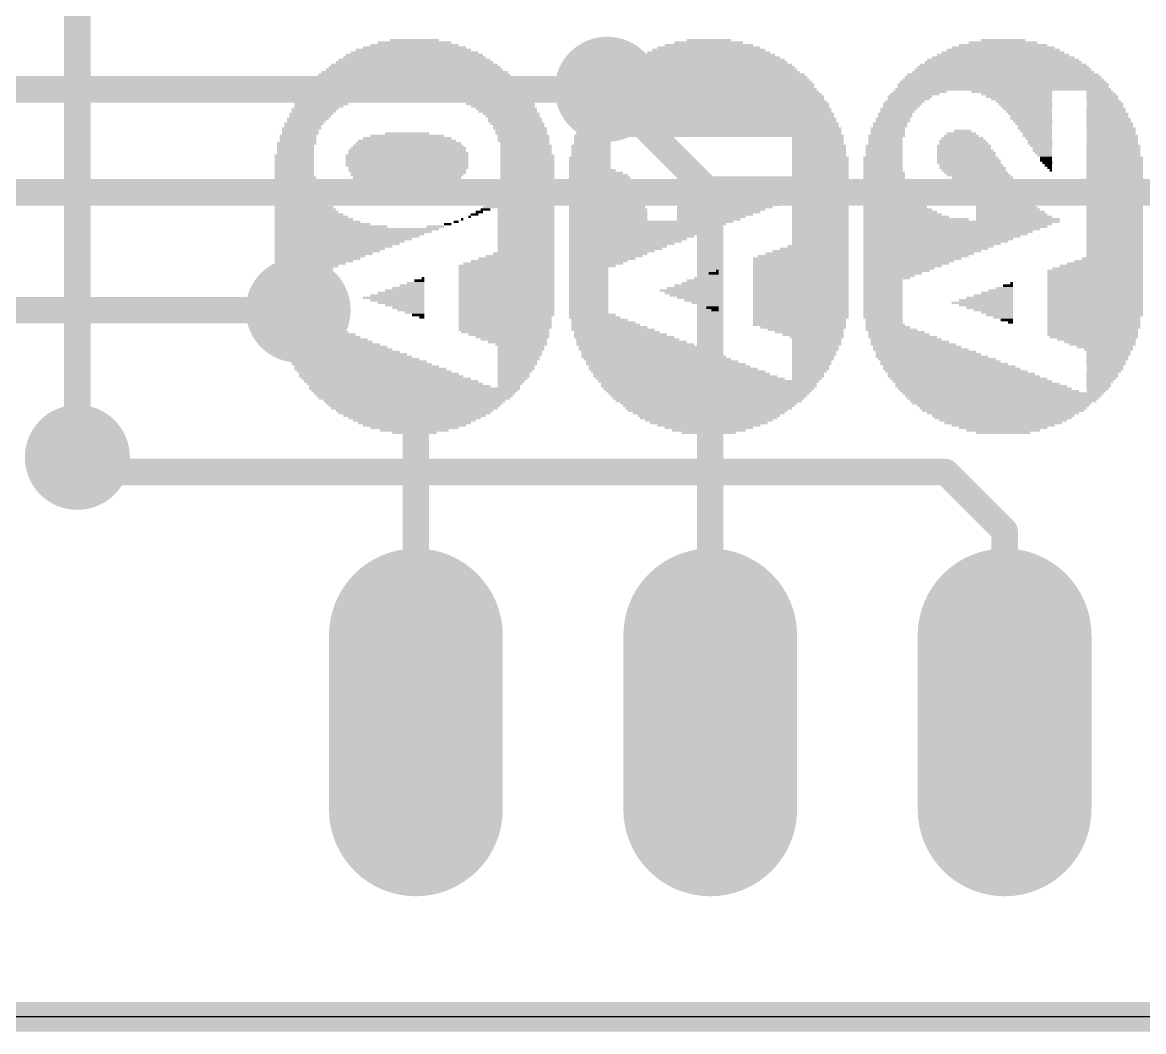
# Model space of a CAD drawing. Extents: x -17.8 to 79, y -18.3 to 67.8.
# Drawn here: x 47.4 to 57.08, y -0.13 to 8.58 of the extents above; entities that cross this region are included whole.
import ezdxf

# ---------------------------------------------------------------- set-up
doc = ezdxf.new("R2010")
doc.units = 0
for name, color, linetype in [('1', 12, 'CONTINUOUS'), ('16', 5, 'CONTINUOUS'), ('17', 110, 'CONTINUOUS'), ('18', 3, 'CONTINUOUS'), ('20', 53, 'CONTINUOUS'), ('200', 4, 'CONTINUOUS')]:
    doc.layers.add(name, color=color, linetype=linetype)

# ---------------------------------------------------------------- blocks, each defined once
blk = doc.blocks.new('LONGP100')
at = {"const_width": 1}
blk.add_lwpolyline([(-0.5, 0), (0.5, 0)], dxfattribs=at)
at = {"const_width": 0.5}
for points in [[(-0.5, 0.25, 1), (-0.5, -0.25)], [(0.5, -0.25, 1), (0.5, 0.25)]]:
    blk.add_lwpolyline(points, format="xyb", dxfattribs=at)
blk = doc.blocks.new('RECT')
blk.add_solid([(-0.5, -0.5), (0.5, -0.5), (-0.5, 0.5), (0.5, 0.5)])
blk = doc.blocks.new('ROUNDV')
at = {"const_width": 0.5}
blk.add_lwpolyline([(0, -0.25, 1), (0, 0.25, 1), (0, -0.25)], format="xyb", dxfattribs=at)

msp = doc.modelspace()

# ---------------------------------------------------------------- linework, layer by layer
at = {"layer": '1'}
for points, const_width in [([(47.879, 24.003), (47.879, 4.826)], 0.2286), ([(52.451, 8.001), (53.34, 7.112)], 0.2286), ([(53.34, 7.112), (53.34, 2.54)], 0.2286), ([(49.784, 6.096), (50.8, 5.08)], 0.2286), ([(50.8, 5.08), (50.8, 2.54)], 0.2286), ([(68.58, 0), (0, 0)], 0.254)]:
    msp.add_lwpolyline(points, dxfattribs=dict(at, const_width=const_width))
at = {"layer": '1', "const_width": 0.1143}
for points in [[(52.4914, 8.0414, 1), (52.4106, 7.9606)], [(53.3972, 7.112, 1), (53.2829, 7.112)], [(53.2996, 7.0716, 1), (53.3804, 7.1524)], [(49.8244, 6.1364, 1), (49.7436, 6.0556)], [(50.8572, 5.08, 1), (50.7429, 5.08)], [(50.7596, 5.0396, 1), (50.8404, 5.1204)], [(47.8219, 4.826, 1), (47.9362, 4.826)], [(50.7429, 2.54, 1), (50.8572, 2.54)], [(53.2829, 2.54, 1), (53.3972, 2.54)]]:
    msp.add_lwpolyline(points, format="xyb", dxfattribs=at)
at = {"layer": '16'}
for points, const_width in [([(46.736, 8.001), (52.451, 8.001)], 0.2286), ([(45.085, 7.112), (59.563, 7.112)], 0.2286), ([(41.275, 6.096), (49.784, 6.096)], 0.2286), ([(47.879, 4.826), (48.006, 4.699)], 0.2286), ([(48.006, 4.699), (55.372, 4.699)], 0.2286), ([(55.372, 4.699), (55.88, 4.191)], 0.2286), ([(55.88, 4.191), (55.88, 2.54)], 0.2286), ([(68.58, 0), (0, 0)], 0.254)]:
    msp.add_lwpolyline(points, dxfattribs=dict(at, const_width=const_width))
at = {"layer": '16', "const_width": 0.1143}
for points in [[(52.451, 7.9439, 1), (52.451, 8.0582)], [(49.784, 6.0389, 1), (49.784, 6.1532)], [(47.9194, 4.8664, 1), (47.8386, 4.7856)], [(48.006, 4.7561, 1), (48.006, 4.6418)], [(47.9656, 4.6586, 1), (48.0464, 4.7394)], [(55.4124, 4.7394, 1), (55.3316, 4.6586)], [(55.372, 4.6418, 1), (55.372, 4.7561)], [(55.9372, 4.191, 1), (55.8229, 4.191)], [(55.8396, 4.1506, 1), (55.9204, 4.2314)], [(55.8229, 2.54, 1), (55.9372, 2.54)]]:
    msp.add_lwpolyline(points, format="xyb", dxfattribs=at)
at = {"layer": '20'}
msp.add_line((65.04, 0), (1, 0), dxfattribs=at)

# ---------------------------------------------------------------- block references
at = {"layer": '17', "xscale": 1.5, "yscale": 1.5, "rotation": 90}
for p in [(50.8, 2.54), (50.8, 2.54), (53.34, 2.54), (53.34, 2.54), (55.88, 2.54), (55.88, 2.54)]:
    msp.add_blockref('LONGP100', p, dxfattribs=at)
at = {"layer": '18', "xscale": 0.9064, "yscale": 0.9064}
for p in [(52.451, 8.001), (52.451, 8.001), (49.784, 6.096), (49.784, 6.096), (47.879, 4.826), (47.879, 4.826)]:
    msp.add_blockref('ROUNDV', p, dxfattribs=at)
at = {"layer": '200', "yscale": 0.0212}
for p, xscale in [((50.7874, 8.424), 0.4233), ((53.3273, 8.424), 0.381), ((55.8672, 8.424), 0.381), ((50.7874, 8.3182), 1.1006), ((50.7768, 8.3393), 0.9948), ((50.7874, 8.3605), 0.889), ((50.7874, 8.3817), 0.762), ((50.7874, 8.4028), 0.635), ((53.3273, 8.3182), 1.0583), ((53.3273, 8.3393), 0.9736), ((53.3273, 8.3605), 0.889), ((53.3273, 8.3817), 0.762), ((53.3273, 8.4028), 0.5926), ((55.8672, 8.3182), 1.0583), ((55.8672, 8.3393), 0.9736), ((55.8672, 8.3605), 0.889), ((55.8672, 8.3817), 0.762), ((55.8672, 8.4028), 0.5926), ((50.7874, 8.2335), 1.3546), ((50.7874, 8.2547), 1.3123), ((50.7874, 8.2758), 1.2276), ((50.7874, 8.297), 1.1853), ((53.3273, 8.2335), 1.3546), ((53.3273, 8.2547), 1.3123), ((53.3273, 8.2758), 1.2276), ((53.3273, 8.297), 1.143), ((55.8672, 8.2335), 1.3546), ((55.8672, 8.2547), 1.3123), ((55.8672, 8.2758), 1.2276), ((55.8672, 8.297), 1.143), ((50.7874, 8.1277), 1.6509), ((50.7874, 8.1488), 1.6086), ((50.7874, 8.17), 1.5239), ((50.7874, 8.1912), 1.4816), ((50.7874, 8.2123), 1.4393), ((53.3273, 8.1277), 1.6509), ((53.3273, 8.1488), 1.5663), ((53.3273, 8.17), 1.5239), ((53.3273, 8.1912), 1.4816), ((53.3273, 8.2123), 1.4393), ((55.8672, 8.1277), 1.6509), ((55.8672, 8.1488), 1.5663), ((55.8672, 8.17), 1.5239), ((55.8672, 8.1912), 1.4816), ((55.8672, 8.2123), 1.4393), ((50.7874, 8.0218), 1.8626), ((50.7874, 8.043), 1.8203), ((50.7874, 8.0642), 1.7779), ((50.7874, 8.0853), 1.7356), ((50.7874, 8.1065), 1.6933), ((53.3273, 8.043), 1.8203), ((53.3273, 8.0218), 1.8203), ((53.3273, 8.0642), 1.7779), ((53.3273, 8.0853), 1.7356), ((53.3273, 8.1065), 1.6933), ((55.8672, 8.043), 1.8203), ((55.8672, 8.0218), 1.8203), ((55.8672, 8.0642), 1.7779), ((55.8672, 8.0853), 1.7356), ((55.8672, 8.1065), 1.6933), ((50.1101, 7.9372), 0.635), ((50.2053, 7.9583), 0.7831), ((50.7874, 7.9795), 1.9049), ((50.7874, 8.0007), 1.8626), ((51.306, 7.9583), 0.9101), ((51.4012, 7.9372), 0.762), ((53.3273, 7.9372), 1.9896), ((53.3273, 7.9583), 1.9473), ((53.3273, 7.9795), 1.9049), ((53.3273, 8.0007), 1.8626), ((55.0629, 7.9372), 0.381), ((55.1052, 7.9583), 0.4233), ((55.1475, 7.9795), 0.4657), ((55.8672, 8.0007), 1.8626), ((55.9413, 7.9795), 0.6985), ((55.9836, 7.9583), 0.6138), ((56.0048, 7.9372), 0.5715), ((56.7032, 7.9795), 0.2328), ((56.7138, 7.9583), 0.254), ((56.7244, 7.9372), 0.2752), ((49.9302, 7.8314), 0.4022), ((49.9831, 7.8737), 0.4657), ((49.9619, 7.8525), 0.4233), ((50.0254, 7.8949), 0.508), ((50.0677, 7.916), 0.5503), ((51.4541, 7.916), 0.6561), ((51.4964, 7.8949), 0.6138), ((51.5282, 7.8737), 0.5926), ((51.5494, 7.8525), 0.5503), ((51.5811, 7.8314), 0.5291), ((53.3273, 7.8314), 2.1166), ((53.3273, 7.8737), 2.0743), ((53.3273, 7.8525), 2.0743), ((53.3273, 7.8949), 2.0319), ((53.3273, 7.916), 1.9896), ((54.9676, 7.8314), 0.3175), ((54.9994, 7.8737), 0.3387), ((54.9888, 7.8525), 0.3175), ((55.0206, 7.8949), 0.3387), ((55.0523, 7.916), 0.3598), ((56.0259, 7.916), 0.5291), ((56.0471, 7.8949), 0.4868), ((56.0577, 7.8737), 0.4657), ((56.0683, 7.8525), 0.4445), ((56.0788, 7.8314), 0.4233), ((56.7244, 7.916), 0.2752), ((56.735, 7.8949), 0.2963), ((56.7561, 7.8314), 0.3387), ((56.7456, 7.8737), 0.3175), ((56.7456, 7.8525), 0.3175), ((49.8667, 7.7467), 0.3598), ((49.8984, 7.789), 0.381), ((49.8878, 7.7679), 0.3598), ((49.9196, 7.8102), 0.381), ((51.5917, 7.8102), 0.508), ((51.6234, 7.789), 0.4868), ((51.634, 7.7679), 0.4657), ((51.6552, 7.7467), 0.4656), ((53.3273, 7.7467), 2.2012), ((53.3273, 7.789), 2.1589), ((53.3273, 7.7679), 2.1589), ((53.3273, 7.8102), 2.1166), ((54.9147, 7.7467), 0.2963), ((54.9359, 7.789), 0.2963), ((54.9359, 7.7679), 0.2963), ((54.9571, 7.8102), 0.2963), ((56.0894, 7.8102), 0.4022), ((56.1, 7.789), 0.381), ((56.1106, 7.7679), 0.3598), ((56.1106, 7.7467), 0.3598), ((56.7561, 7.8102), 0.3387), ((56.7667, 7.789), 0.3598), ((56.7667, 7.7679), 0.3598), ((56.7773, 7.7467), 0.381), ((49.8138, 7.662), 0.3387), ((49.8032, 7.6409), 0.3175), ((49.8349, 7.7044), 0.3387), ((49.8243, 7.6832), 0.3175), ((49.8561, 7.7255), 0.3387), ((51.6552, 7.7255), 0.4656), ((51.6763, 7.7044), 0.4657), ((51.6869, 7.6832), 0.4445), ((51.6975, 7.662), 0.4657), ((51.7081, 7.6409), 0.4445), ((53.3273, 7.662), 2.2859), ((53.3273, 7.6409), 2.2859), ((53.3273, 7.7044), 2.2436), ((53.3273, 7.6832), 2.2436), ((53.3273, 7.7255), 2.2012), ((54.8724, 7.662), 0.2963), ((54.8724, 7.6409), 0.2963), ((54.8936, 7.7044), 0.2963), ((54.8936, 7.6832), 0.2963), ((54.9147, 7.7255), 0.2963), ((55.5179, 7.6409), 0.1482), ((56.1212, 7.7255), 0.3387), ((56.1318, 7.7044), 0.3175), ((56.1423, 7.6832), 0.2963), ((56.1423, 7.662), 0.2963), ((56.1529, 7.6409), 0.2752), ((56.7773, 7.7255), 0.381), ((56.7879, 7.7044), 0.4022), ((56.7879, 7.6832), 0.4022), ((56.7985, 7.662), 0.4233), ((56.7985, 7.6409), 0.4233), ((49.782, 7.5985), 0.3175), ((49.782, 7.5774), 0.3175), ((49.782, 7.5562), 0.3175), ((49.8032, 7.6197), 0.3175), ((50.7239, 7.5562), 0.8466), ((50.7239, 7.5774), 0.762), ((50.7239, 7.5985), 0.635), ((50.7239, 7.6197), 0.381), ((51.7081, 7.6197), 0.4445), ((51.7293, 7.5985), 0.4445), ((51.7293, 7.5774), 0.4445), ((51.7293, 7.5562), 0.4445), ((53.3273, 7.5985), 2.3282), ((52.3219, 7.5774), 0.3175), ((52.3219, 7.5562), 0.3175), ((53.3273, 7.6197), 2.2859), ((54.2692, 7.5774), 0.4445), ((54.2692, 7.5562), 0.4445), ((54.8512, 7.5774), 0.2963), ((54.8512, 7.5562), 0.2963), ((54.8618, 7.5985), 0.3175), ((54.8724, 7.6197), 0.2963), ((55.5179, 7.5562), 0.4022), ((55.5179, 7.5774), 0.3598), ((55.5074, 7.5985), 0.2963), ((55.5074, 7.6197), 0.254), ((56.1635, 7.6197), 0.254), ((56.1635, 7.5985), 0.254), ((56.1741, 7.5774), 0.2328), ((56.1847, 7.5562), 0.2117), ((56.7985, 7.6197), 0.4233), ((56.8091, 7.5985), 0.4445), ((56.8091, 7.5774), 0.4445), ((56.8091, 7.5562), 0.4445), ((49.7714, 7.535), 0.3387), ((49.7608, 7.5139), 0.3175), ((49.7608, 7.4927), 0.3175), ((49.7608, 7.4715), 0.3175), ((49.7608, 7.4504), 0.3175), ((50.7239, 7.4715), 1.016), ((50.7345, 7.4504), 1.0371), ((50.7345, 7.4927), 0.9948), ((50.7345, 7.5139), 0.9525), ((50.7345, 7.535), 0.9101), ((51.7504, 7.5139), 0.4445), ((51.7504, 7.4927), 0.4445), ((51.7504, 7.4715), 0.4445), ((51.7504, 7.4504), 0.4445), ((51.7398, 7.535), 0.4233), ((52.3113, 7.5139), 0.3387), ((52.3113, 7.4927), 0.3387), ((52.3113, 7.4715), 0.3387), ((52.3113, 7.4504), 0.3387), ((52.3219, 7.535), 0.3175), ((54.2797, 7.5139), 0.4657), ((54.2797, 7.4927), 0.4657), ((54.2797, 7.4715), 0.4657), ((54.2797, 7.4504), 0.4657), ((54.2692, 7.535), 0.4445), ((54.8406, 7.5139), 0.3175), ((54.8406, 7.4927), 0.3175), ((54.8406, 7.4715), 0.3175), ((54.8406, 7.4504), 0.3175), ((54.8512, 7.535), 0.2963), ((55.5285, 7.5139), 0.4656), ((55.5285, 7.4927), 0.4656), ((55.5391, 7.4715), 0.4868), ((55.5497, 7.4504), 0.508), ((55.5285, 7.535), 0.4233), ((56.1847, 7.535), 0.2117), ((56.1953, 7.5139), 0.1905), ((56.2058, 7.4927), 0.1693), ((56.2058, 7.4715), 0.1693), ((56.2164, 7.4504), 0.1482), ((56.8091, 7.535), 0.4445), ((56.8196, 7.5139), 0.4657), ((56.8196, 7.4927), 0.4657), ((56.8196, 7.4715), 0.4657), ((56.8196, 7.4504), 0.4657), ((49.7503, 7.4292), 0.3387), ((49.7503, 7.408), 0.3387), ((49.7503, 7.3869), 0.3387), ((49.7503, 7.3657), 0.3387), ((49.7503, 7.3445), 0.3387), ((50.7239, 7.4292), 1.0583), ((50.7239, 7.408), 1.0583), ((50.7239, 7.3869), 1.0583), ((50.7239, 7.3657), 1.0583), ((50.7239, 7.3445), 1.0583), ((51.761, 7.4292), 0.4656), ((51.761, 7.408), 0.4656), ((51.761, 7.3869), 0.4656), ((51.761, 7.3657), 0.4656), ((51.761, 7.3445), 0.4656), ((52.3007, 7.408), 0.3598), ((52.3007, 7.3869), 0.3598), ((52.3007, 7.3657), 0.3598), ((52.3007, 7.3445), 0.3598), ((52.3113, 7.4292), 0.3387), ((54.2797, 7.4292), 0.4657), ((54.2903, 7.408), 0.4868), ((54.2903, 7.3869), 0.4868), ((54.2903, 7.3657), 0.4868), ((54.2903, 7.3445), 0.4868), ((54.8301, 7.408), 0.3387), ((54.8301, 7.3869), 0.3387), ((54.8301, 7.3657), 0.3387), ((54.8301, 7.3445), 0.3387), ((54.8406, 7.4292), 0.3175), ((55.5497, 7.4292), 0.508), ((55.5603, 7.408), 0.5291), ((55.5709, 7.3869), 0.5503), ((55.5709, 7.3657), 0.5503), ((55.592, 7.3445), 0.5503), ((56.227, 7.4292), 0.127), ((56.2376, 7.408), 0.1058), ((56.2376, 7.3869), 0.1058), ((56.2482, 7.3657), 0.0847), ((56.2587, 7.3445), 0.0635), ((56.8196, 7.4292), 0.4657), ((56.8302, 7.408), 0.4868), ((56.8302, 7.3869), 0.4868), ((56.8302, 7.3657), 0.4868), ((56.8302, 7.3445), 0.4868), ((49.7503, 7.3234), 0.3387), ((49.7503, 7.3022), 0.3387), ((49.7503, 7.281), 0.3387), ((49.7503, 7.2599), 0.3387), ((50.7345, 7.3234), 1.0371), ((50.7239, 7.3022), 1.016), ((50.7345, 7.281), 0.9948), ((50.7239, 7.2599), 0.9736), ((51.761, 7.3234), 0.4656), ((51.761, 7.3022), 0.4656), ((51.761, 7.281), 0.4656), ((51.761, 7.2599), 0.4656), ((52.3007, 7.3234), 0.3598), ((52.3219, 7.3022), 0.4022), ((52.3748, 7.2599), 0.508), ((52.3537, 7.281), 0.4656), ((54.2903, 7.3234), 0.4868), ((54.2903, 7.3022), 0.4868), ((54.2903, 7.281), 0.4868), ((54.2903, 7.2599), 0.4868), ((54.8406, 7.281), 0.3598), ((54.8406, 7.2599), 0.3598), ((54.8301, 7.3234), 0.3387), ((54.8301, 7.3022), 0.3387), ((55.6026, 7.3234), 0.5715), ((55.6132, 7.3022), 0.5503), ((55.6344, 7.281), 0.5503), ((55.6555, 7.2599), 0.5503), ((56.2693, 7.3234), 0.0423), ((56.2799, 7.3022), 0.0212), ((56.8302, 7.3234), 0.4868), ((56.8302, 7.3022), 0.4868), ((56.8302, 7.281), 0.4868), ((56.8302, 7.2599), 0.4868), ((49.7608, 7.2387), 0.3598), ((49.7608, 7.2175), 0.3598), ((49.7608, 7.1964), 0.3598), ((49.7608, 7.1752), 0.3598), ((49.7714, 7.154), 0.381), ((50.7239, 7.2387), 0.9313), ((50.7239, 7.2175), 0.8466), ((50.7239, 7.1964), 0.762), ((50.7345, 7.1752), 0.6561), ((50.7239, 7.154), 0.4656), ((51.7504, 7.1964), 0.4868), ((51.7504, 7.1752), 0.4868), ((51.7504, 7.154), 0.4868), ((51.761, 7.2387), 0.4656), ((51.761, 7.2175), 0.4656), ((52.3854, 7.2387), 0.5291), ((52.4066, 7.1964), 0.5715), ((52.4277, 7.154), 0.6138), ((52.396, 7.2175), 0.5503), ((52.4172, 7.1752), 0.5926), ((53.7929, 7.2387), 1.4816), ((53.7929, 7.2175), 1.4816), ((53.7929, 7.1964), 1.4816), ((53.7929, 7.1752), 1.4816), ((53.7929, 7.154), 1.4816), ((54.8406, 7.2387), 0.3598), ((54.8512, 7.2175), 0.381), ((54.8512, 7.1964), 0.381), ((54.8512, 7.1752), 0.381), ((54.8618, 7.154), 0.4022), ((55.6873, 7.2387), 0.5291), ((55.719, 7.2175), 0.4657), ((55.8037, 7.1964), 0.3387), ((55.8143, 7.1752), 0.3598), ((55.8143, 7.154), 0.3598), ((56.8302, 7.2387), 0.4868), ((56.8302, 7.2175), 0.4868), ((56.8302, 7.1964), 0.4868), ((56.8302, 7.1752), 0.4868), ((56.8302, 7.154), 0.4868), ((49.7714, 7.1329), 0.381), ((49.782, 7.1117), 0.4022), ((49.782, 7.0905), 0.4022), ((49.7926, 7.0694), 0.4233), ((51.7187, 7.0694), 0.5503), ((51.7293, 7.0905), 0.5291), ((51.7398, 7.1329), 0.508), ((51.7398, 7.1117), 0.508), ((52.4277, 7.1329), 0.6138), ((52.4383, 7.1117), 0.635), ((52.4383, 7.0905), 0.635), ((52.4489, 7.0694), 0.6561), ((53.7929, 7.1329), 1.4816), ((53.7929, 7.1117), 1.4816), ((53.7929, 7.0905), 1.4816), ((53.7929, 7.0694), 1.4816), ((54.8724, 7.1329), 0.4233), ((54.8724, 7.1117), 0.4233), ((54.883, 7.0905), 0.4445), ((54.8936, 7.0694), 0.4657), ((55.8354, 7.1117), 0.4022), ((55.846, 7.0905), 0.4233), ((55.8566, 7.0694), 0.4445), ((55.8249, 7.1329), 0.381), ((56.8302, 7.1329), 0.4868), ((56.8302, 7.1117), 0.4868), ((56.8302, 7.0905), 0.4868), ((56.8302, 7.0694), 0.4868), ((49.8032, 7.0482), 0.4445), ((49.8032, 7.0271), 0.4445), ((49.8349, 6.9847), 0.508), ((49.8138, 7.0059), 0.4656), ((49.8455, 6.9636), 0.5291), ((51.4012, 6.9636), 0.0847), ((51.6869, 6.9847), 0.6138), ((51.6975, 7.0059), 0.5926), ((51.7081, 7.0271), 0.5715), ((51.7187, 7.0482), 0.5503), ((51.7504, 6.9636), 0.4868), ((52.4595, 6.9636), 0.6773), ((52.4489, 7.0482), 0.6561), ((52.4489, 7.0271), 0.6561), ((52.4489, 7.0059), 0.6561), ((52.4489, 6.9847), 0.6561), ((53.7929, 7.0482), 1.4816), ((53.5284, 7.0271), 0.9525), ((53.4966, 7.0059), 0.889), ((53.4649, 6.9847), 0.8255), ((53.4331, 6.9636), 0.762), ((54.2903, 7.0271), 0.4868), ((54.2903, 7.0059), 0.4868), ((54.2903, 6.9847), 0.4868), ((54.2903, 6.9636), 0.4868), ((54.9041, 7.0482), 0.4868), ((54.9147, 7.0271), 0.508), ((54.9253, 7.0059), 0.5292), ((54.9359, 6.9847), 0.5503), ((54.9571, 6.9636), 0.5926), ((55.8883, 7.0059), 0.508), ((55.8989, 6.9847), 0.5291), ((55.9095, 6.9636), 0.5503), ((55.8672, 7.0482), 0.4656), ((55.8778, 7.0271), 0.4868), ((56.8302, 7.0482), 0.4868), ((56.8302, 7.0271), 0.4868), ((56.8302, 7.0059), 0.4868), ((56.8302, 6.9847), 0.4868), ((56.8302, 6.9636), 0.4868), ((49.8984, 6.9001), 0.635), ((49.8561, 6.9424), 0.5503), ((49.8773, 6.9212), 0.5926), ((49.9196, 6.8789), 0.6773), ((51.2001, 6.8789), 0.0212), ((51.2636, 6.9001), 0.0212), ((51.3059, 6.9212), 0.0635), ((51.3483, 6.9424), 0.0635), ((51.7504, 6.9424), 0.4868), ((51.7504, 6.9212), 0.4868), ((51.7504, 6.9001), 0.4868), ((51.7504, 6.8789), 0.4868), ((52.4595, 6.9424), 0.6773), ((52.4595, 6.9212), 0.6773), ((52.4595, 6.9001), 0.6773), ((52.4595, 6.8789), 0.6773), ((53.4119, 6.9424), 0.7196), ((53.3484, 6.9001), 0.5926), ((53.3273, 6.8789), 0.5503), ((53.3802, 6.9212), 0.6561), ((54.2903, 6.9424), 0.4868), ((54.2903, 6.9212), 0.4868), ((54.2903, 6.9001), 0.4868), ((54.2903, 6.8789), 0.4868), ((54.9782, 6.9424), 0.635), ((55.0311, 6.9001), 0.7408), ((54.9994, 6.9212), 0.6773), ((55.1158, 6.8789), 0.9101), ((55.9307, 6.9424), 0.5926), ((55.9413, 6.9212), 0.6138), ((55.9624, 6.9001), 0.6561), ((55.9942, 6.8789), 0.7196), ((56.8302, 6.9424), 0.4868), ((56.8302, 6.9212), 0.4868), ((56.8302, 6.9001), 0.4868), ((56.8302, 6.8789), 0.4868), ((49.9513, 6.8577), 0.7408), ((49.9937, 6.8366), 0.8255), ((50.0677, 6.8154), 0.9736), ((50.2582, 6.7731), 1.3546), ((50.29, 6.7942), 1.4181), ((50.9673, 6.8154), 0.1482), ((51.0731, 6.8366), 0.0635), ((51.1472, 6.8577), 0.0423), ((51.7504, 6.8577), 0.4868), ((51.7504, 6.8366), 0.4868), ((51.7504, 6.8154), 0.4868), ((51.7504, 6.7942), 0.4868), ((51.7504, 6.7731), 0.4868), ((52.7981, 6.8366), 1.3546), ((52.7452, 6.7942), 1.2488), ((52.8299, 6.8577), 1.4181), ((52.777, 6.8154), 1.3123), ((52.7135, 6.7731), 1.1853), ((54.2903, 6.8577), 0.4868), ((54.2903, 6.8366), 0.4868), ((54.2903, 6.8154), 0.4868), ((54.2903, 6.7942), 0.4868), ((54.2903, 6.7731), 0.4868), ((55.4756, 6.8366), 1.6298), ((55.4544, 6.8154), 1.5874), ((55.5074, 6.8577), 1.6933), ((55.4227, 6.7942), 1.5239), ((55.391, 6.7731), 1.4604), ((56.8302, 6.8577), 0.4868), ((56.8302, 6.8366), 0.4868), ((56.8302, 6.8154), 0.4868), ((56.8302, 6.7942), 0.4868), ((56.8302, 6.7731), 0.4868), ((50.2053, 6.7307), 1.2488), ((50.1418, 6.6884), 1.1218), ((50.2265, 6.7519), 1.2911), ((50.1736, 6.7096), 1.1853), ((50.1207, 6.6672), 1.0795), ((51.7504, 6.7519), 0.4868), ((51.7504, 6.7307), 0.4868), ((51.7504, 6.7096), 0.4868), ((51.7504, 6.6884), 0.4868), ((51.7504, 6.6672), 0.4868), ((52.6923, 6.7519), 1.143), ((52.6288, 6.7096), 1.016), ((52.6076, 6.6884), 0.9736), ((52.5759, 6.6672), 0.9101), ((52.6606, 6.7307), 1.0795), ((54.2903, 6.7519), 0.4868), ((54.2903, 6.7307), 0.4868), ((54.2903, 6.7096), 0.4868), ((54.2903, 6.6884), 0.4868), ((54.2903, 6.6672), 0.4868), ((55.338, 6.7307), 1.3546), ((55.2851, 6.6884), 1.2488), ((55.3698, 6.7519), 1.4181), ((55.3063, 6.7096), 1.2911), ((55.2534, 6.6672), 1.1853), ((56.8302, 6.7519), 0.4868), ((56.8302, 6.7307), 0.4868), ((56.8302, 6.7096), 0.4868), ((56.8302, 6.6884), 0.4868), ((56.8302, 6.6672), 0.4868), ((50.0889, 6.6461), 1.016), ((50.0042, 6.5826), 0.8466), ((50.0572, 6.6249), 0.9525), ((50.036, 6.6037), 0.9101), ((51.7293, 6.5826), 0.5291), ((51.7504, 6.6461), 0.4868), ((51.7504, 6.6249), 0.4868), ((51.7504, 6.6037), 0.4868), ((52.4912, 6.6037), 0.7408), ((52.4595, 6.5826), 0.6773), ((52.5442, 6.6461), 0.8466), ((52.523, 6.6249), 0.8043), ((54.1739, 6.5826), 0.7196), ((54.2057, 6.6037), 0.6561), ((54.2374, 6.6249), 0.5926), ((54.2692, 6.6461), 0.5291), ((55.2216, 6.6461), 1.1218), ((55.1687, 6.6037), 1.016), ((55.2005, 6.6249), 1.0795), ((55.137, 6.5826), 0.9525), ((56.8302, 6.6461), 0.4868), ((56.8302, 6.6249), 0.4868), ((56.8302, 6.6037), 0.4868), ((56.8302, 6.5826), 0.4868), ((49.9725, 6.5614), 0.7831), ((49.9513, 6.5402), 0.7408), ((49.8878, 6.4979), 0.6138), ((49.9196, 6.5191), 0.6773), ((49.8561, 6.4767), 0.5503), ((51.5811, 6.4767), 0.8255), ((51.6023, 6.4979), 0.7831), ((51.634, 6.5191), 0.7196), ((51.6658, 6.5402), 0.6561), ((51.6975, 6.5614), 0.5926), ((52.4383, 6.5614), 0.635), ((52.4066, 6.5402), 0.5715), ((52.3748, 6.5191), 0.508), ((52.3219, 6.4767), 0.4022), ((52.3537, 6.4979), 0.4656), ((54.121, 6.5402), 0.8255), ((54.121, 6.5191), 0.8255), ((54.121, 6.4979), 0.8255), ((54.121, 6.4767), 0.8255), ((54.1422, 6.5614), 0.7831), ((55.084, 6.5402), 0.8466), ((55.0311, 6.4979), 0.7408), ((55.1158, 6.5614), 0.9101), ((55.0523, 6.5191), 0.7831), ((54.9994, 6.4767), 0.6773), ((56.7138, 6.4767), 0.7196), ((56.7456, 6.4979), 0.6561), ((56.7773, 6.5191), 0.5926), ((56.8091, 6.5402), 0.5291), ((56.8302, 6.5614), 0.4868), ((49.8349, 6.4556), 0.508), ((49.8032, 6.4344), 0.4445), ((49.7714, 6.4132), 0.381), ((49.7503, 6.3921), 0.3387), ((51.5811, 6.4556), 0.8255), ((51.5811, 6.4344), 0.8255), ((51.5811, 6.4132), 0.8255), ((51.5811, 6.3921), 0.8255), ((52.2902, 6.4556), 0.3387), ((52.2902, 6.4344), 0.3387), ((52.2902, 6.4132), 0.3387), ((52.2902, 6.3921), 0.3387), ((53.3379, 6.3921), 0.1482), ((53.3696, 6.4132), 0.0847), ((53.4014, 6.4344), 0.0212), ((54.121, 6.4556), 0.8255), ((54.121, 6.4344), 0.8255), ((54.121, 6.4132), 0.8255), ((54.121, 6.3921), 0.8255), ((54.9676, 6.4556), 0.6138), ((54.9147, 6.4132), 0.508), ((54.9465, 6.4344), 0.5715), ((54.883, 6.3921), 0.4445), ((56.6609, 6.4344), 0.8255), ((56.6609, 6.4132), 0.8255), ((56.6609, 6.3921), 0.8255), ((56.6821, 6.4556), 0.7831), ((49.7503, 6.3709), 0.3387), ((49.7503, 6.3497), 0.3387), ((49.7503, 6.3286), 0.3387), ((49.7503, 6.3074), 0.3387), ((49.7503, 6.2862), 0.3387), ((50.7345, 6.2862), 0.2752), ((50.7662, 6.3074), 0.2117), ((50.798, 6.3286), 0.1482), ((50.8297, 6.3497), 0.0847), ((50.8615, 6.3709), 0.0212), ((51.5811, 6.3709), 0.8255), ((51.5811, 6.3497), 0.8255), ((51.5811, 6.3286), 0.8255), ((51.5811, 6.3074), 0.8255), ((51.5811, 6.2862), 0.8255), ((52.2902, 6.3709), 0.3387), ((52.2902, 6.3497), 0.3387), ((52.2902, 6.3286), 0.3387), ((52.2902, 6.3074), 0.3387), ((52.2902, 6.2862), 0.3387), ((53.1897, 6.2862), 0.4445), ((53.2215, 6.3074), 0.381), ((53.2532, 6.3286), 0.3175), ((53.2744, 6.3497), 0.2752), ((53.3061, 6.3709), 0.2117), ((54.121, 6.3709), 0.8255), ((54.121, 6.3497), 0.8255), ((54.121, 6.3286), 0.8255), ((54.121, 6.3074), 0.8255), ((54.121, 6.2862), 0.8255), ((54.8618, 6.3709), 0.4022), ((54.8301, 6.3497), 0.3387), ((54.8301, 6.3286), 0.3387), ((54.8301, 6.3074), 0.3387), ((54.8301, 6.2862), 0.3387), ((55.8778, 6.2862), 0.1482), ((55.9095, 6.3074), 0.0847), ((55.9413, 6.3286), 0.0212), ((56.6609, 6.3709), 0.8255), ((56.6609, 6.3497), 0.8255), ((56.6609, 6.3286), 0.8255), ((56.6609, 6.3074), 0.8255), ((56.6609, 6.2862), 0.8255), ((49.7503, 6.2651), 0.3387), ((49.7503, 6.2439), 0.3387), ((49.7503, 6.2228), 0.3387), ((49.7503, 6.2016), 0.3387), ((50.6075, 6.2016), 0.5291), ((50.6392, 6.2228), 0.4656), ((50.671, 6.2439), 0.4021), ((50.7027, 6.2651), 0.3387), ((51.5811, 6.2651), 0.8255), ((51.5811, 6.2439), 0.8255), ((51.5811, 6.2228), 0.8255), ((51.5811, 6.2016), 0.8255), ((52.2902, 6.2651), 0.3387), ((52.2902, 6.2439), 0.3387), ((52.2902, 6.2228), 0.3387), ((52.2902, 6.2016), 0.3387), ((53.158, 6.2651), 0.508), ((53.1791, 6.2439), 0.4657), ((53.2003, 6.2228), 0.4233), ((53.232, 6.2016), 0.3598), ((54.121, 6.2651), 0.8255), ((54.121, 6.2439), 0.8255), ((54.121, 6.2228), 0.8255), ((54.121, 6.2016), 0.8255), ((54.8301, 6.2651), 0.3387), ((54.8301, 6.2439), 0.3387), ((54.8301, 6.2228), 0.3387), ((54.8301, 6.2016), 0.3387), ((55.7508, 6.2016), 0.4022), ((55.7825, 6.2228), 0.3387), ((55.8143, 6.2439), 0.2752), ((55.846, 6.2651), 0.2117), ((56.6609, 6.2651), 0.8255), ((56.6609, 6.2439), 0.8255), ((56.6609, 6.2228), 0.8255), ((56.6609, 6.2016), 0.8255), ((49.7503, 6.1804), 0.3387), ((49.7503, 6.1593), 0.3387), ((49.7503, 6.1381), 0.3387), ((49.7503, 6.1169), 0.3387), ((49.7503, 6.0958), 0.3387), ((50.6392, 6.1804), 0.4656), ((50.671, 6.1593), 0.4021), ((50.7027, 6.1381), 0.3387), ((50.7345, 6.1169), 0.2752), ((50.7556, 6.0958), 0.2328), ((51.5811, 6.1804), 0.8255), ((51.5811, 6.1593), 0.8255), ((51.5811, 6.1381), 0.8255), ((51.5811, 6.1169), 0.8255), ((51.5811, 6.0958), 0.8255), ((52.2902, 6.1804), 0.3387), ((52.2902, 6.1593), 0.3387), ((52.2902, 6.1381), 0.3387), ((52.2902, 6.1169), 0.3387), ((52.2902, 6.0958), 0.3387), ((53.2638, 6.1804), 0.2963), ((53.2955, 6.1593), 0.2328), ((53.3273, 6.1381), 0.1693), ((53.359, 6.1169), 0.1058), ((53.3802, 6.0958), 0.0635), ((54.121, 6.1804), 0.8255), ((54.121, 6.1593), 0.8255), ((54.121, 6.1381), 0.8255), ((54.121, 6.1169), 0.8255), ((54.121, 6.0958), 0.8255), ((54.8301, 6.1804), 0.3387), ((54.8301, 6.1593), 0.3387), ((54.8301, 6.1381), 0.3387), ((54.8301, 6.1169), 0.3387), ((54.8301, 6.0958), 0.3387), ((55.6873, 6.1593), 0.5291), ((55.719, 6.1804), 0.4657), ((55.719, 6.1381), 0.4657), ((55.7508, 6.1169), 0.4022), ((55.7825, 6.0958), 0.3387), ((56.6609, 6.1804), 0.8255), ((56.6609, 6.1593), 0.8255), ((56.6609, 6.1381), 0.8255), ((56.6609, 6.1169), 0.8255), ((56.6609, 6.0958), 0.8255), ((49.7503, 6.0746), 0.3387), ((49.7503, 6.0534), 0.3387), ((49.7714, 6.0111), 0.3387), ((49.7608, 6.0323), 0.3175), ((49.7926, 5.9899), 0.381), ((50.7874, 6.0746), 0.1693), ((50.8191, 6.0534), 0.1058), ((50.8509, 6.0323), 0.0423), ((51.5811, 6.0746), 0.8255), ((51.5811, 6.0534), 0.8255), ((51.5705, 6.0323), 0.8043), ((51.5705, 6.0111), 0.8043), ((51.5705, 5.9899), 0.8043), ((52.2902, 6.0746), 0.3387), ((52.3219, 6.0534), 0.4022), ((52.3431, 6.0323), 0.4445), ((52.3854, 6.0111), 0.4868), ((52.4172, 5.9899), 0.5503), ((54.121, 6.0746), 0.8255), ((54.121, 6.0534), 0.8255), ((54.121, 6.0323), 0.8255), ((54.1104, 6.0111), 0.8043), ((54.1104, 5.9899), 0.8043), ((54.8301, 6.0746), 0.3387), ((54.8301, 6.0534), 0.3387), ((54.8301, 6.0323), 0.3387), ((54.8406, 6.0111), 0.3175), ((54.8406, 5.9899), 0.3175), ((55.8143, 6.0746), 0.2752), ((55.8354, 6.0534), 0.2328), ((55.8672, 6.0323), 0.1693), ((55.8989, 6.0111), 0.1058), ((55.9307, 5.9899), 0.0423), ((56.6609, 6.0746), 0.8255), ((56.6609, 6.0534), 0.8255), ((56.6503, 6.0323), 0.8043), ((56.6503, 6.0111), 0.8043), ((56.6503, 5.9899), 0.8043), ((49.8243, 5.9688), 0.4445), ((49.8561, 5.9476), 0.508), ((49.8878, 5.9264), 0.5291), ((49.9196, 5.9053), 0.5926), ((51.5599, 5.9264), 0.7831), ((51.5705, 5.9688), 0.8043), ((51.5705, 5.9476), 0.8043), ((51.5705, 5.9053), 0.762), ((52.4383, 5.9688), 0.5926), ((52.5018, 5.9264), 0.7196), ((52.4701, 5.9476), 0.6561), ((52.5336, 5.9053), 0.7408), ((54.1104, 5.9688), 0.8043), ((54.1422, 5.9476), 0.7408), ((54.1633, 5.9264), 0.6561), ((54.1951, 5.9053), 0.5926), ((54.8512, 5.9688), 0.3387), ((54.9041, 5.9264), 0.4445), ((54.8724, 5.9476), 0.381), ((54.9465, 5.9053), 0.4868), ((56.6397, 5.9264), 0.7831), ((56.6397, 5.9053), 0.7831), ((56.6503, 5.9688), 0.8043), ((56.6503, 5.9476), 0.8043), ((49.9725, 5.8629), 0.6985), ((49.9513, 5.8841), 0.6561), ((50.0148, 5.8418), 0.7408), ((50.036, 5.8206), 0.7831), ((50.0677, 5.7994), 0.8466), ((51.6023, 5.8841), 0.6985), ((51.634, 5.8629), 0.635), ((51.6446, 5.8418), 0.5715), ((51.6763, 5.8206), 0.508), ((51.7081, 5.7994), 0.4445), ((52.5653, 5.8841), 0.8043), ((52.5971, 5.8629), 0.8678), ((52.6288, 5.8418), 0.889), ((52.6923, 5.7994), 1.016), ((52.6606, 5.8206), 0.9525), ((54.2268, 5.8841), 0.5291), ((54.2586, 5.8629), 0.4657), ((54.2586, 5.8418), 0.4233), ((54.2586, 5.8206), 0.4233), ((54.2586, 5.7994), 0.4233), ((54.9676, 5.8841), 0.5291), ((54.9994, 5.8629), 0.5926), ((55.0311, 5.8418), 0.6138), ((55.0629, 5.8206), 0.6773), ((55.0946, 5.7994), 0.7408), ((56.6397, 5.8841), 0.7831), ((56.6503, 5.8629), 0.762), ((56.6715, 5.8418), 0.6773), ((56.7032, 5.8206), 0.6138), ((56.7244, 5.7994), 0.5715), ((50.1101, 5.7783), 0.889), ((50.1312, 5.7571), 0.9313), ((50.1736, 5.7359), 0.9736), ((50.2053, 5.7148), 1.0371), ((51.7081, 5.7783), 0.4022), ((51.7081, 5.7571), 0.4022), ((51.6975, 5.7359), 0.381), ((51.6975, 5.7148), 0.381), ((52.7558, 5.7571), 1.1006), ((52.7241, 5.7783), 1.0371), ((52.8193, 5.7148), 1.1853), ((52.7876, 5.7359), 1.1218), ((54.248, 5.7783), 0.4022), ((54.248, 5.7571), 0.4022), ((54.2374, 5.7359), 0.381), ((54.2374, 5.7148), 0.381), ((55.1581, 5.7571), 0.8255), ((55.1264, 5.7783), 0.762), ((55.2005, 5.7359), 0.8678), ((55.2216, 5.7148), 0.9101), ((56.7456, 5.7783), 0.4868), ((56.7773, 5.7571), 0.4233), ((56.7773, 5.7359), 0.381), ((56.7773, 5.7148), 0.381), ((50.2371, 5.6936), 1.0583), ((50.2688, 5.6724), 1.1218), ((50.3323, 5.6301), 1.2065), ((50.3112, 5.6513), 1.1641), ((50.3747, 5.6089), 1.2488), ((51.6763, 5.6513), 0.3387), ((51.6763, 5.6301), 0.3387), ((51.6869, 5.6936), 0.3598), ((51.6869, 5.6724), 0.3598), ((51.6658, 5.6089), 0.3175), ((52.8511, 5.6936), 1.2488), ((52.8828, 5.6724), 1.2699), ((52.9251, 5.6513), 1.3123), ((52.9569, 5.6301), 1.3758), ((52.9886, 5.6089), 1.3969), ((54.2162, 5.6513), 0.3387), ((54.2162, 5.6301), 0.3387), ((54.2268, 5.6936), 0.3598), ((54.2268, 5.6724), 0.3598), ((54.2057, 5.6089), 0.3175), ((55.2534, 5.6936), 0.9736), ((55.2957, 5.6724), 1.016), ((55.3592, 5.6301), 1.1006), ((55.3275, 5.6513), 1.0371), ((55.4015, 5.6089), 1.143), ((56.7667, 5.6936), 0.3598), ((56.7667, 5.6724), 0.3598), ((56.7561, 5.6513), 0.3387), ((56.7561, 5.6301), 0.3387), ((56.7456, 5.6089), 0.3175), ((50.4064, 5.5878), 1.3123), ((50.4382, 5.5666), 1.3334), ((50.4805, 5.5454), 1.3758), ((50.5016, 5.5243), 1.4181), ((51.6658, 5.5878), 0.3175), ((51.6552, 5.5666), 0.2963), ((51.6446, 5.5454), 0.2752), ((51.6446, 5.5243), 0.2752), ((53.0204, 5.5878), 1.4604), ((53.0627, 5.5666), 1.5028), ((53.0945, 5.5454), 1.5239), ((53.1262, 5.5243), 1.5874), ((54.1951, 5.5666), 0.2963), ((54.1845, 5.5454), 0.2752), ((54.1845, 5.5243), 0.2752), ((54.2057, 5.5878), 0.3175), ((55.4227, 5.5878), 1.1853), ((55.465, 5.5666), 1.2276), ((55.5074, 5.5454), 1.27), ((55.5285, 5.5243), 1.3123), ((56.735, 5.5666), 0.2963), ((56.7244, 5.5454), 0.2752), ((56.7244, 5.5243), 0.2752), ((56.7456, 5.5878), 0.3175), ((50.544, 5.5031), 1.4604), ((50.5863, 5.4819), 1.5028), ((50.6181, 5.4608), 1.5239), ((50.7874, 5.4184), 1.8203), ((50.6604, 5.4396), 1.5663), ((51.634, 5.5031), 0.254), ((51.6234, 5.4819), 0.2328), ((51.6023, 5.4396), 0.1905), ((51.6129, 5.4608), 0.2117), ((53.1685, 5.5031), 1.6298), ((53.3273, 5.4819), 1.9049), ((53.3273, 5.4608), 1.8626), ((53.3273, 5.4396), 1.8626), ((53.3273, 5.4184), 1.8203), ((54.1739, 5.5031), 0.254), ((55.5709, 5.5031), 1.3546), ((55.6026, 5.4819), 1.3758), ((55.6449, 5.4608), 1.4181), ((55.6767, 5.4396), 1.4816), ((55.7084, 5.4184), 1.5028), ((56.7138, 5.5031), 0.254), ((56.7032, 5.4819), 0.2328), ((56.6926, 5.4608), 0.2117), ((56.6926, 5.4396), 0.2117), ((56.6821, 5.4184), 0.1905), ((50.7874, 5.3973), 1.7779), ((50.7874, 5.3761), 1.7356), ((50.7874, 5.355), 1.6933), ((50.7874, 5.3338), 1.6509), ((50.7874, 5.3126), 1.5663), ((53.3273, 5.3973), 1.7779), ((53.3273, 5.3761), 1.7356), ((53.3273, 5.355), 1.6933), ((53.3273, 5.3338), 1.6509), ((53.3273, 5.3126), 1.6086), ((55.7508, 5.3973), 1.5451), ((55.8672, 5.3761), 1.7356), ((55.8672, 5.355), 1.6933), ((55.8672, 5.3338), 1.6509), ((55.8672, 5.3126), 1.6086), ((56.6715, 5.3973), 0.1693), ((50.7874, 5.2915), 1.5239), ((50.7874, 5.2703), 1.4816), ((50.7874, 5.2491), 1.4393), ((50.7874, 5.228), 1.3546), ((53.3273, 5.2915), 1.5239), ((53.3273, 5.2703), 1.4816), ((53.3273, 5.2491), 1.4393), ((53.3167, 5.228), 1.3758), ((55.8566, 5.2915), 1.5451), ((55.8672, 5.2703), 1.4816), ((55.8672, 5.2491), 1.4393), ((55.8672, 5.228), 1.3969), ((50.7874, 5.2068), 1.3123), ((50.7874, 5.1856), 1.2276), ((50.7874, 5.1645), 1.143), ((50.7874, 5.1433), 1.0583), ((50.7874, 5.1221), 0.9736), ((53.3273, 5.2068), 1.3123), ((53.3273, 5.1856), 1.2276), ((53.3273, 5.1645), 1.1853), ((53.3273, 5.1433), 1.1006), ((53.3273, 5.1221), 1.016), ((55.8672, 5.2068), 1.3123), ((55.8672, 5.1856), 1.2276), ((55.8672, 5.1645), 1.1853), ((55.8672, 5.1433), 1.1006), ((55.8672, 5.1221), 1.016), ((50.7874, 5.101), 0.889), ((50.7874, 5.0798), 0.762), ((50.7874, 5.0586), 0.5926), ((50.7874, 5.0375), 0.381), ((53.3273, 5.101), 0.889), ((53.3273, 5.0798), 0.762), ((53.3273, 5.0586), 0.635), ((53.3273, 5.0375), 0.4656), ((55.8672, 5.101), 0.889), ((55.8672, 5.0798), 0.762), ((55.8672, 5.0586), 0.635), ((55.8672, 5.0375), 0.4656)]:
    msp.add_blockref('RECT', p, dxfattribs=dict(at, xscale=xscale))

doc.saveas('drawing.dxf')
